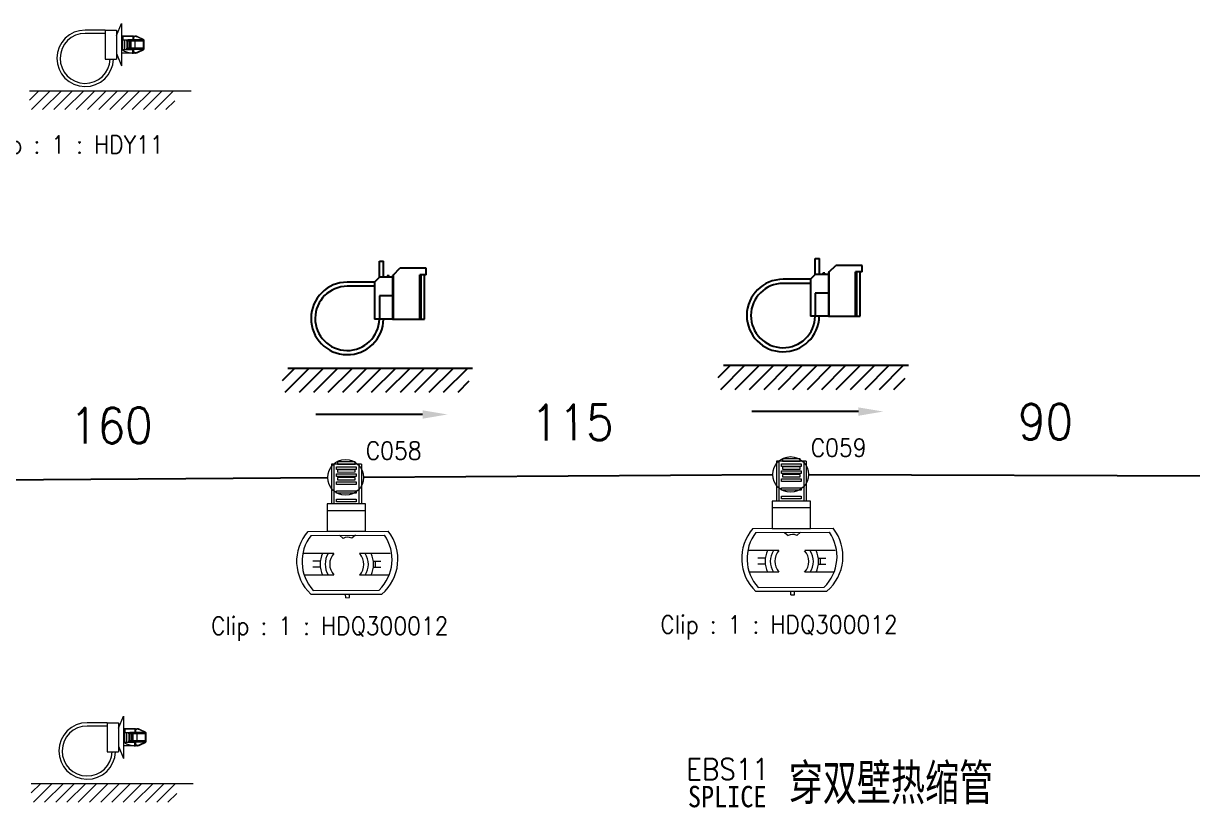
# Model space of a CAD drawing. Header units: inches. Extents: x 47316 to 59086, y 3141 to 11743.
# Drawn here: x 54484 to 54647.8, y 9974.6 to 10084.5 of the extents above; entities that cross this region are included whole.
import ezdxf

# ---------------------------------------------------------------- set-up
doc = ezdxf.new("R2010")
doc.units = ezdxf.units.IN
doc.header["$MEASUREMENT"] = 0
doc.styles.add('MtX_FangSong_GB2312', font='')
doc.styles.get("Standard").update_dxf_attribs({"font": ''})
doc.styles.get('MtX_FangSong_GB2312').set_extended_font_data('FangSong_GB2312')
doc.styles.get('Standard').set_extended_font_data('SimSun')
doc.linetypes.add('_VH_FELT_TAPE', pattern='A,0.4,-0.7,["FELT",Standard,S=0.3,R=0,X=-0.5,Y=-0.15],-0.7', length=1.8)

msp = doc.modelspace()

# ---------------------------------------------------------------- linework, layer by layer
at = {"color": 0, "linetype": 'ByBlock', "lineweight": 15, "ltscale": 0.132311}
for p, q in [((54497, 10082.8, 0), (54497.7, 10084.51, 0)), ((54497, 10080.28, 0), (54497.7, 10078.56, 0)), ((54497.28, 9985.74, 0), (54497.98, 9987.45, 0)), ((54497.28, 9983.22, 0), (54497.98, 9981.5, 0))]:
    msp.add_line(p, q, dxfattribs=at)
at = {"color": 0, "linetype": 'ByBlock', "lineweight": 15, "ltscale": 0.425}
for p, q in [((54497.7, 10084.51, 0), (54497.7, 10078.56, 0)), ((54497.98, 9987.45, 0), (54497.98, 9981.5, 0))]:
    msp.add_line(p, q, dxfattribs=at)
at = {"color": 0, "linetype": 'ByBlock', "lineweight": 15, "ltscale": 0.2}
for p, q in [((54495.42, 10083.57, 0), (54492.62, 10083.57, 0)), ((54495.42, 10083.11, 0), (54492.62, 10083.11, 0)), ((54495.7, 9986.51, 0), (54492.9, 9986.51, 0)), ((54495.7, 9986.05, 0), (54492.9, 9986.05, 0))]:
    msp.add_line(p, q, dxfattribs=at)
at = {"color": 0, "linetype": 'ByBlock', "lineweight": 15, "ltscale": 0.289999}
for p, q in [((54495.42, 10083.57, 0), (54495.42, 10079.51, 0)), ((54495.7, 9986.51, 0), (54495.7, 9982.45, 0))]:
    msp.add_line(p, q, dxfattribs=at)
at = {"color": 0, "linetype": 'ByBlock', "lineweight": 15, "ltscale": 0.1125}
for p, q in [((54495.42, 10083.57, 0), (54497, 10083.57, 0)), ((54495.42, 10079.51, 0), (54497, 10079.51, 0)), ((54495.7, 9986.51, 0), (54497.28, 9986.51, 0)), ((54495.7, 9982.45, 0), (54497.28, 9982.45, 0))]:
    msp.add_line(p, q, dxfattribs=at)
at = {"color": 0, "linetype": 'ByBlock', "lineweight": 15, "ltscale": 0.096026}
for p, q in [((54497, 10083.57, 0), (54497, 10082.22, 0)), ((54497, 10080.85, 0), (54497, 10079.51, 0)), ((54497.28, 9986.51, 0), (54497.28, 9985.16, 0)), ((54497.28, 9983.79, 0), (54497.28, 9982.45, 0))]:
    msp.add_line(p, q, dxfattribs=at)
at = {"color": 0, "linetype": 'ByBlock', "lineweight": 15, "ltscale": 0.008443}
for p, q in [((54497.82, 10082.73, 0), (54497.7, 10082.73, 0)), ((54497.82, 10082.66, 0), (54497.7, 10082.66, 0)), ((54498.09, 9985.67, 0), (54497.98, 9985.67, 0)), ((54498.09, 9985.6, 0), (54497.98, 9985.6, 0))]:
    msp.add_line(p, q, dxfattribs=at)
at = {"color": 0, "linetype": 'ByBlock', "lineweight": 15, "ltscale": 0.005}
for p, q in [((54497.82, 10082.66, 0), (54497.82, 10082.73, 0)), ((54499.4, 10082.66, 0), (54499.4, 10082.73, 0)), ((54499.57, 10082.66, 0), (54499.57, 10082.73, 0)), ((54499.98, 10082.57, 0), (54500.01, 10082.63, 0)), ((54500.78, 10082.19, 0), (54500.81, 10082.26, 0)), ((54500.78, 10082.19, 0), (54500.85, 10082.19, 0)), ((54500.78, 10080.88, 0), (54500.85, 10080.88, 0)), ((54500.78, 10080.88, 0), (54500.81, 10080.82, 0)), ((54499.4, 10080.42, 0), (54499.4, 10080.35, 0)), ((54499.57, 10080.42, 0), (54499.57, 10080.35, 0)), ((54499.98, 10080.51, 0), (54500.01, 10080.45, 0)), ((54498.09, 9985.6, 0), (54498.09, 9985.67, 0)), ((54499.68, 9985.6, 0), (54499.68, 9985.67, 0)), ((54499.84, 9985.6, 0), (54499.84, 9985.67, 0)), ((54500.26, 9985.5, 0), (54500.29, 9985.57, 0)), ((54501.06, 9985.13, 0), (54501.09, 9985.2, 0)), ((54501.06, 9985.13, 0), (54501.13, 9985.13, 0)), ((54499.67, 9983.36, 0), (54499.67, 9983.29, 0)), ((54499.84, 9983.36, 0), (54499.84, 9983.29, 0)), ((54500.26, 9983.45, 0), (54500.29, 9983.38, 0)), ((54501.06, 9983.82, 0), (54501.13, 9983.82, 0)), ((54501.06, 9983.82, 0), (54501.09, 9983.76, 0))]:
    msp.add_line(p, q, dxfattribs=at)
at = {"color": 0, "linetype": 'ByBlock', "lineweight": 15, "ltscale": 0.009488}
for p, q in [((54497.95, 10082.73, 0), (54497.82, 10082.73, 0)), ((54498.23, 9985.67, 0), (54498.09, 9985.67, 0))]:
    msp.add_line(p, q, dxfattribs=at)
at = {"color": 0, "linetype": 'ByBlock', "lineweight": 15, "ltscale": 0.032832}
for p, q in [((54497.82, 10082.2, 0), (54497.82, 10082.66, 0)), ((54498.09, 9985.14, 0), (54498.09, 9985.6, 0))]:
    msp.add_line(p, q, dxfattribs=at)
at = {"color": 0, "linetype": 'ByBlock', "lineweight": 15, "ltscale": 0.007906}
for p, q in [((54497.93, 10082.66, 0), (54497.82, 10082.66, 0)), ((54498.21, 9985.6, 0), (54498.09, 9985.6, 0))]:
    msp.add_line(p, q, dxfattribs=at)
at = {"color": 0, "linetype": 'ByBlock', "lineweight": 15, "ltscale": 0.097302}
for p, q in [((54499.29, 10082.66, 0), (54497.93, 10082.66, 0)), ((54499.31, 10082.73, 0), (54497.95, 10082.73, 0)), ((54499.57, 9985.6, 0), (54498.21, 9985.6, 0)), ((54499.59, 9985.67, 0), (54498.23, 9985.67, 0))]:
    msp.add_line(p, q, dxfattribs=at)
at = {"color": 0, "linetype": 'ByBlock', "lineweight": 15, "ltscale": 0.0325}
for p, q in [((54497.93, 10082.2, 0), (54497.93, 10082.66, 0)), ((54499.29, 10082.66, 0), (54499.29, 10082.2, 0)), ((54499.4, 10082.66, 0), (54499.4, 10082.2, 0)), ((54499.32, 10080.87, 0), (54499.32, 10080.42, 0)), ((54499.4, 10080.87, 0), (54499.4, 10080.42, 0)), ((54498.21, 9985.14, 0), (54498.21, 9985.6, 0)), ((54499.57, 9985.6, 0), (54499.57, 9985.14, 0)), ((54499.68, 9985.6, 0), (54499.68, 9985.14, 0)), ((54499.59, 9983.81, 0), (54499.59, 9983.36, 0)), ((54499.67, 9983.81, 0), (54499.67, 9983.36, 0))]:
    msp.add_line(p, q, dxfattribs=at)
at = {"color": 0, "linetype": 'ByBlock', "lineweight": 15, "ltscale": 0.007907}
for p, q in [((54499.4, 10082.66, 0), (54499.29, 10082.66, 0)), ((54499.68, 9985.6, 0), (54499.57, 9985.6, 0))]:
    msp.add_line(p, q, dxfattribs=at)
at = {"color": 0, "linetype": 'ByBlock', "lineweight": 15, "ltscale": 0.006325}
for p, q in [((54499.4, 10082.73, 0), (54499.31, 10082.73, 0)), ((54499.68, 9985.67, 0), (54499.59, 9985.67, 0))]:
    msp.add_line(p, q, dxfattribs=at)
at = {"color": 0, "linetype": 'ByBlock', "lineweight": 15, "ltscale": 0.011804}
for p, q in [((54499.4, 10082.73, 0), (54499.57, 10082.73, 0)), ((54499.4, 10082.66, 0), (54499.57, 10082.66, 0)), ((54499.68, 9985.67, 0), (54499.84, 9985.67, 0)), ((54499.68, 9985.6, 0), (54499.84, 9985.6, 0))]:
    msp.add_line(p, q, dxfattribs=at)
at = {"color": 0, "linetype": 'ByBlock', "lineweight": 15, "ltscale": 0.062941}
for p, q in [((54500.78, 10082.19, 0), (54499.98, 10082.57, 0)), ((54499.98, 10080.51, 0), (54500.78, 10080.88, 0)), ((54501.06, 9985.13, 0), (54500.26, 9985.5, 0)), ((54500.26, 9983.45, 0), (54501.06, 9983.82, 0))]:
    msp.add_line(p, q, dxfattribs=at)
at = {"color": 0, "linetype": 'ByBlock', "lineweight": 15, "ltscale": 0.062942}
for p, q in [((54500.81, 10082.26, 0), (54500.01, 10082.63, 0)), ((54500.01, 10080.45, 0), (54500.81, 10080.82, 0)), ((54501.09, 9985.2, 0), (54500.29, 9985.57, 0)), ((54500.29, 9983.38, 0), (54501.09, 9983.76, 0))]:
    msp.add_line(p, q, dxfattribs=at)
at = {"color": 0, "linetype": 'ByBlock', "lineweight": 15, "ltscale": 0.097948}
for p, q in [((54497, 10082.22, 0), (54497, 10080.85, 0)), ((54497.28, 9985.16, 0), (54497.28, 9983.79, 0))]:
    msp.add_line(p, q, dxfattribs=at)
at = {"color": 0, "linetype": 'ByBlock', "lineweight": 15, "ltscale": 0.0125}
for p, q in [((54497.87, 10081.57, 0), (54497.7, 10081.57, 0)), ((54497.87, 10081.54, 0), (54497.7, 10081.54, 0)), ((54498.47, 10082.03, 0), (54498.47, 10082.2, 0)), ((54498.47, 10080.87, 0), (54498.47, 10081.05, 0)), ((54498.6, 10082.03, 0), (54498.6, 10082.2, 0)), ((54498.6, 10080.87, 0), (54498.6, 10081.05, 0)), ((54498.15, 9984.51, 0), (54497.98, 9984.51, 0)), ((54498.15, 9984.48, 0), (54497.98, 9984.48, 0)), ((54498.75, 9984.97, 0), (54498.75, 9985.14, 0)), ((54498.88, 9984.97, 0), (54498.88, 9985.14, 0)), ((54498.75, 9983.81, 0), (54498.75, 9983.99, 0)), ((54498.88, 9983.81, 0), (54498.88, 9983.99, 0))]:
    msp.add_line(p, q, dxfattribs=at)
at = {"color": 0, "linetype": 'ByBlock', "lineweight": 15, "ltscale": 0.0025}
for p, q in [((54497.82, 10081.54, 0), (54497.82, 10081.57, 0)), ((54498.09, 9984.48, 0), (54498.09, 9984.51, 0))]:
    msp.add_line(p, q, dxfattribs=at)
at = {"color": 0, "linetype": 'ByBlock', "lineweight": 15, "ltscale": 0.02}
for p, q in [((54497.87, 10082.2, 0), (54498.15, 10082.2, 0)), ((54497.87, 10080.87, 0), (54498.15, 10080.87, 0)), ((54498.15, 9985.14, 0), (54498.43, 9985.14, 0)), ((54498.15, 9983.81, 0), (54498.43, 9983.81, 0))]:
    msp.add_line(p, q, dxfattribs=at)
at = {"color": 0, "linetype": 'ByBlock', "lineweight": 15, "ltscale": 0.095}
for p, q in [((54497.87, 10082.2, 0), (54497.87, 10080.87, 0)), ((54498.15, 10082.2, 0), (54498.15, 10080.87, 0)), ((54498.15, 9985.14, 0), (54498.15, 9983.81, 0)), ((54498.43, 9985.14, 0), (54498.43, 9983.81, 0))]:
    msp.add_line(p, q, dxfattribs=at)
at = {"color": 0, "linetype": 'ByBlock', "lineweight": 15, "ltscale": 0.004339}
for p, q in [((54497.87, 10080.87, 0), (54497.87, 10080.81, 0)), ((54498.15, 9983.81, 0), (54498.15, 9983.75, 0))]:
    msp.add_line(p, q, dxfattribs=at)
at = {"color": 0, "linetype": 'ByBlock', "lineweight": 15, "ltscale": 0.1}
for p, q in [((54497.87, 10080.87, 0), (54499.27, 10080.87, 0)), ((54498.15, 9983.81, 0), (54499.55, 9983.81, 0))]:
    msp.add_line(p, q, dxfattribs=at)
at = {"color": 0, "linetype": 'ByBlock', "lineweight": 15}
for p, q in [((54497.87, 10080.81, 0), (54498.14, 10080.64, 0)), ((54498.14, 10080.64, 0), (54498.43, 10080.52, 0)), ((54498.43, 10080.52, 0), (54498.73, 10080.43, 0)), ((54498.73, 10080.43, 0), (54498.96, 10080.38, 0)), ((54498.96, 10080.38, 0), (54499.2, 10080.36, 0)), ((54498.15, 9983.75, 0), (54498.42, 9983.58, 0)), ((54498.42, 9983.58, 0), (54498.71, 9983.46, 0)), ((54498.71, 9983.46, 0), (54499, 9983.37, 0)), ((54499, 9983.37, 0), (54499.24, 9983.32, 0)), ((54499.24, 9983.32, 0), (54499.48, 9983.3, 0))]:
    msp.add_line(p, q, dxfattribs=at)
at = {"color": 0, "linetype": 'ByBlock', "lineweight": 15, "ltscale": 0.022501}
for p, q in [((54498.15, 10082.2, 0), (54498.47, 10082.2, 0)), ((54498.15, 10080.87, 0), (54498.47, 10080.87, 0)), ((54498.43, 9985.14, 0), (54498.75, 9985.14, 0)), ((54498.43, 9983.81, 0), (54498.75, 9983.81, 0))]:
    msp.add_line(p, q, dxfattribs=at)
at = {"color": 0, "linetype": 'ByBlock', "lineweight": 15, "ltscale": 0.009364}
for p, q in [((54498.47, 10082.2, 0), (54498.6, 10082.2, 0)), ((54498.47, 10082.03, 0), (54498.6, 10082.03, 0)), ((54498.6, 10081.05, 0), (54498.47, 10081.05, 0)), ((54498.6, 10080.87, 0), (54498.47, 10080.87, 0)), ((54498.75, 9985.14, 0), (54498.88, 9985.14, 0)), ((54498.75, 9984.97, 0), (54498.88, 9984.97, 0)), ((54498.88, 9983.99, 0), (54498.75, 9983.99, 0)), ((54498.88, 9983.81, 0), (54498.75, 9983.81, 0))]:
    msp.add_line(p, q, dxfattribs=at)
at = {"color": 0, "linetype": 'ByBlock', "lineweight": 15, "ltscale": 0.07}
for p, q in [((54498.47, 10082.03, 0), (54498.47, 10081.05, 0)), ((54498.6, 10082.03, 0), (54498.6, 10081.05, 0)), ((54498.85, 10082.03, 0), (54498.85, 10081.05, 0)), ((54499.03, 10082.03, 0), (54499.03, 10081.05, 0)), ((54499.6, 10082.03, 0), (54499.6, 10081.05, 0)), ((54500.74, 10082.03, 0), (54500.74, 10081.05, 0)), ((54500.85, 10082.03, 0), (54500.85, 10081.05, 0)), ((54498.75, 9984.97, 0), (54498.75, 9983.99, 0)), ((54498.88, 9984.97, 0), (54498.88, 9983.99, 0)), ((54499.13, 9984.97, 0), (54499.13, 9983.99, 0)), ((54499.31, 9984.97, 0), (54499.31, 9983.99, 0)), ((54499.87, 9984.97, 0), (54499.87, 9983.99, 0)), ((54501.02, 9984.97, 0), (54501.02, 9983.99, 0)), ((54501.13, 9984.97, 0), (54501.13, 9983.99, 0))]:
    msp.add_line(p, q, dxfattribs=at)
at = {"color": 0, "linetype": 'ByBlock', "lineweight": 15, "ltscale": 0.009006}
for p, q in [((54498.73, 10082.2, 0), (54498.6, 10082.2, 0)), ((54498.73, 10080.87, 0), (54498.6, 10080.87, 0)), ((54499, 9985.14, 0), (54498.88, 9985.14, 0)), ((54499, 9983.81, 0), (54498.88, 9983.81, 0))]:
    msp.add_line(p, q, dxfattribs=at)
at = {"color": 0, "linetype": 'ByBlock', "lineweight": 15, "ltscale": 0.018011}
for p, q in [((54498.85, 10082.03, 0), (54498.6, 10082.03, 0)), ((54498.85, 10081.05, 0), (54498.6, 10081.05, 0)), ((54499.13, 9984.97, 0), (54498.88, 9984.97, 0)), ((54499.13, 9983.99, 0), (54498.88, 9983.99, 0))]:
    msp.add_line(p, q, dxfattribs=at)
at = {"color": 0, "linetype": 'ByBlock', "lineweight": 15, "ltscale": 0.012637}
for p, q in [((54498.9, 10082.2, 0), (54498.73, 10082.2, 0)), ((54498.73, 10080.87, 0), (54498.9, 10080.87, 0)), ((54499.03, 10082.03, 0), (54498.85, 10082.03, 0)), ((54498.85, 10081.05, 0), (54499.03, 10081.05, 0)), ((54499.18, 9985.14, 0), (54499, 9985.14, 0)), ((54499.31, 9984.97, 0), (54499.13, 9984.97, 0)), ((54499, 9983.81, 0), (54499.18, 9983.81, 0)), ((54499.13, 9983.99, 0), (54499.31, 9983.99, 0))]:
    msp.add_line(p, q, dxfattribs=at)
at = {"color": 0, "linetype": 'ByBlock', "lineweight": 15, "ltscale": 0.04455}
for p, q in [((54499.53, 10082.2, 0), (54498.9, 10082.2, 0)), ((54499.53, 10080.87, 0), (54498.9, 10080.87, 0)), ((54499.8, 9985.14, 0), (54499.18, 9985.14, 0)), ((54499.8, 9983.81, 0), (54499.18, 9983.81, 0))]:
    msp.add_line(p, q, dxfattribs=at)
at = {"color": 0, "linetype": 'ByBlock', "lineweight": 15, "ltscale": 0.0405}
for p, q in [((54499.6, 10082.03, 0), (54499.03, 10082.03, 0)), ((54499.6, 10081.05, 0), (54499.03, 10081.05, 0)), ((54499.87, 9984.97, 0), (54499.31, 9984.97, 0)), ((54499.87, 9983.99, 0), (54499.31, 9983.99, 0))]:
    msp.add_line(p, q, dxfattribs=at)
at = {"color": 0, "linetype": 'ByBlock', "lineweight": 15, "ltscale": 0.031953}
for p, q in [((54499.27, 10080.87, 0), (54499.27, 10080.42, 0)), ((54499.55, 9983.81, 0), (54499.55, 9983.36, 0))]:
    msp.add_line(p, q, dxfattribs=at)
at = {"color": 0, "linetype": 'ByBlock', "lineweight": 15, "ltscale": 0.003059}
for p, q in [((54499.32, 10080.87, 0), (54499.27, 10080.87, 0)), ((54499.59, 9983.81, 0), (54499.55, 9983.81, 0))]:
    msp.add_line(p, q, dxfattribs=at)
at = {"color": 0, "linetype": 'ByBlock', "lineweight": 15, "ltscale": 0.000233459}
for p, q in [((54499.32, 10080.87, 0), (54499.32, 10080.87, 0)), ((54499.6, 9983.81, 0), (54499.59, 9983.81, 0))]:
    msp.add_line(p, q, dxfattribs=at)
at = {"color": 0, "linetype": 'ByBlock', "lineweight": 15, "ltscale": 0.005363}
for p, q in [((54499.4, 10080.87, 0), (54499.32, 10080.87, 0)), ((54499.67, 9983.81, 0), (54499.6, 9983.81, 0))]:
    msp.add_line(p, q, dxfattribs=at)
at = {"color": 0, "linetype": 'ByBlock', "lineweight": 15, "ltscale": 0.081943}
for p, q in [((54500.67, 10082.2, 0), (54499.53, 10082.2, 0)), ((54500.67, 10080.87, 0), (54499.53, 10080.87, 0)), ((54500.74, 10082.03, 0), (54499.6, 10082.03, 0)), ((54500.74, 10081.05, 0), (54499.6, 10081.05, 0)), ((54500.95, 9985.14, 0), (54499.8, 9985.14, 0)), ((54501.02, 9984.97, 0), (54499.87, 9984.97, 0)), ((54500.95, 9983.81, 0), (54499.8, 9983.81, 0)), ((54501.02, 9983.99, 0), (54499.87, 9983.99, 0))]:
    msp.add_line(p, q, dxfattribs=at)
at = {"color": 0, "linetype": 'ByBlock', "lineweight": 15, "ltscale": 0.007544}
for p, q in [((54500.85, 10082.03, 0), (54500.74, 10082.03, 0)), ((54500.85, 10081.05, 0), (54500.74, 10081.05, 0)), ((54501.13, 9984.97, 0), (54501.02, 9984.97, 0)), ((54501.13, 9983.99, 0), (54501.02, 9983.99, 0))]:
    msp.add_line(p, q, dxfattribs=at)
at = {"color": 0, "linetype": 'ByBlock', "lineweight": 15, "ltscale": 0.001816}
for p, q in [((54500.78, 10082.19, 0), (54500.78, 10082.17, 0)), ((54500.78, 10080.91, 0), (54500.78, 10080.88, 0)), ((54501.06, 9985.13, 0), (54501.06, 9985.11, 0)), ((54501.06, 9983.85, 0), (54501.06, 9983.82, 0))]:
    msp.add_line(p, q, dxfattribs=at)
at = {"color": 0, "linetype": 'ByBlock', "lineweight": 15, "ltscale": 0.011816}
for p, q in [((54500.85, 10082.19, 0), (54500.85, 10082.03, 0)), ((54500.85, 10081.05, 0), (54500.85, 10080.88, 0)), ((54501.13, 9985.13, 0), (54501.13, 9984.97, 0)), ((54501.13, 9983.99, 0), (54501.13, 9983.82, 0))]:
    msp.add_line(p, q, dxfattribs=at)
at = {"color": 0, "linetype": 'ByBlock', "lineweight": 15, "ltscale": 0.107719}
for p, q in [((54499.21, 10080.35, 0), (54497.7, 10080.35, 0)), ((54499.48, 9983.29, 0), (54497.98, 9983.29, 0))]:
    msp.add_line(p, q, dxfattribs=at)
at = {"color": 0, "linetype": 'ByBlock', "lineweight": 15, "ltscale": 0.000715637}
for p, q in [((54499.2, 10080.36, 0), (54499.2, 10080.35, 0)), ((54499.48, 9983.3, 0), (54499.48, 9983.29, 0))]:
    msp.add_line(p, q, dxfattribs=at)
at = {"color": 0, "linetype": 'ByBlock', "lineweight": 15, "ltscale": 0.00896}
for p, q in [((54499.21, 10080.35, 0), (54499.33, 10080.35, 0)), ((54499.48, 9983.29, 0), (54499.61, 9983.29, 0))]:
    msp.add_line(p, q, dxfattribs=at)
at = {"color": 0, "linetype": 'ByBlock', "lineweight": 15, "ltscale": 9.0198e-05}
for p, q in [((54499.27, 10080.42, 0), (54499.28, 10080.42, 0)), ((54499.55, 9983.36, 0), (54499.55, 9983.36, 0))]:
    msp.add_line(p, q, dxfattribs=at)
at = {"color": 0, "linetype": 'ByBlock', "lineweight": 15, "ltscale": 0.000495148}
for p, q in [((54499.27, 10080.42, 0), (54499.27, 10080.42, 0)), ((54499.55, 9983.36, 0), (54499.55, 9983.36, 0))]:
    msp.add_line(p, q, dxfattribs=at)
at = {"color": 0, "linetype": 'ByBlock', "lineweight": 15, "ltscale": 0.002986}
for p, q in [((54499.28, 10080.42, 0), (54499.32, 10080.42, 0)), ((54499.55, 9983.36, 0), (54499.59, 9983.36, 0))]:
    msp.add_line(p, q, dxfattribs=at)
at = {"color": 0, "linetype": 'ByBlock', "lineweight": 15, "ltscale": 0.005597}
for p, q in [((54499.32, 10080.42, 0), (54499.4, 10080.42, 0)), ((54499.59, 9983.36, 0), (54499.67, 9983.36, 0))]:
    msp.add_line(p, q, dxfattribs=at)
at = {"color": 0, "linetype": 'ByBlock', "lineweight": 15, "ltscale": 0.004477}
for p, q in [((54499.33, 10080.35, 0), (54499.4, 10080.35, 0)), ((54499.61, 9983.29, 0), (54499.67, 9983.29, 0))]:
    msp.add_line(p, q, dxfattribs=at)
at = {"color": 0, "linetype": 'ByBlock', "lineweight": 15, "ltscale": 0.012206}
for p, q in [((54499.57, 10080.42, 0), (54499.4, 10080.42, 0)), ((54499.57, 10080.35, 0), (54499.4, 10080.35, 0)), ((54499.84, 9983.36, 0), (54499.67, 9983.36, 0)), ((54499.84, 9983.29, 0), (54499.67, 9983.29, 0))]:
    msp.add_line(p, q, dxfattribs=at)
at = {"color": 0, "lineweight": 15}
for p, q in [((54484.8, 10075.07), (54507.45, 10075.07, 0)), ((54484.8, 10073.73), (54486.14, 10075.07)), ((54485.08, 10072.44), (54487.71, 10075.07)), ((54486.65, 10072.44), (54489.28, 10075.07)), ((54488.22, 10072.44), (54490.85, 10075.07)), ((54489.79, 10072.44), (54492.42, 10075.07)), ((54491.36, 10072.44), (54493.99, 10075.07)), ((54492.94, 10072.44), (54495.56, 10075.07)), ((54494.51, 10072.44), (54497.14, 10075.07)), ((54496.08, 10072.44), (54498.71, 10075.07)), ((54497.65, 10072.44), (54500.28, 10075.07)), ((54499.22, 10072.44), (54501.85, 10075.07)), ((54500.79, 10072.44), (54503.42, 10075.07)), ((54502.37, 10072.44), (54504.99, 10075.07)), ((54503.94, 10072.44), (54505.16, 10073.66)), ((54485.07, 9978.01), (54507.73, 9978.01, 0)), ((54485.07, 9976.67), (54486.41, 9978.01)), ((54485.36, 9975.38), (54487.98, 9978.01)), ((54486.93, 9975.38), (54489.56, 9978.01)), ((54488.5, 9975.38), (54491.13, 9978.01)), ((54490.07, 9975.38), (54492.7, 9978.01)), ((54491.64, 9975.38), (54494.27, 9978.01)), ((54493.21, 9975.38), (54495.84, 9978.01)), ((54494.79, 9975.38), (54497.41, 9978.01)), ((54496.36, 9975.38), (54498.98, 9978.01)), ((54497.93, 9975.38), (54500.56, 9978.01)), ((54499.5, 9975.38), (54502.13, 9978.01)), ((54501.07, 9975.38), (54503.7, 9978.01)), ((54502.64, 9975.38), (54505.27, 9978.01)), ((54504.21, 9975.38), (54505.44, 9976.6))]:
    msp.add_line(p, q, dxfattribs=at)
at = {"color": 0, "linetype": 'ByBlock', "lineweight": -3, "ltscale": 0.125}
for p, q in [((54594.89, 10049.33), (54594.89, 10051.58)), ((54595.48, 10049.33), (54595.48, 10051.58)), ((54533.84, 10048.93), (54533.84, 10051.18)), ((54534.42, 10048.93), (54534.42, 10051.18))]:
    msp.add_line(p, q, dxfattribs=at)
at = {"color": 0, "linetype": 'ByBlock', "lineweight": -3, "ltscale": 0.0325}
for p, q in [((54594.89, 10051.58), (54595.48, 10051.58)), ((54533.84, 10051.18), (54534.42, 10051.18))]:
    msp.add_line(p, q, dxfattribs=at)
at = {"color": 0, "linetype": 'ByBlock', "lineweight": -3, "ltscale": 0.070711}
for p, q in [((54535.82, 10049.29), (54536.72, 10050.19)), ((54596.87, 10049.69), (54597.77, 10050.59))]:
    msp.add_line(p, q, dxfattribs=at)
at = {"color": 0, "linetype": 'ByBlock', "lineweight": -3, "ltscale": 0.205}
for p, q in [((54540.41, 10050.19), (54536.72, 10050.19)), ((54601.46, 10050.59), (54597.77, 10050.59)), ((54596.87, 10043.48), (54600.56, 10043.48)), ((54535.82, 10043.08), (54539.51, 10043.08))]:
    msp.add_line(p, q, dxfattribs=at)
at = {"color": 0, "linetype": 'ByBlock', "lineweight": -3, "ltscale": 0.05}
for p, q in [((54540.41, 10049.29), (54540.41, 10050.19)), ((54601.46, 10049.69), (54600.56, 10049.69)), ((54601.46, 10049.69), (54601.46, 10050.59)), ((54540.41, 10049.29), (54539.51, 10049.29))]:
    msp.add_line(p, q, dxfattribs=at)
at = {"color": 0, "linetype": 'ByBlock', "lineweight": -3, "ltscale": 0.010032}
for p, q in [((54596.87, 10049.69), (54596.75, 10049.57)), ((54535.82, 10049.29), (54535.69, 10049.16))]:
    msp.add_line(p, q, dxfattribs=at)
at = {"color": 0, "linetype": 'ByBlock', "lineweight": -3, "ltscale": 0.345}
for p, q in [((54596.87, 10043.48), (54596.87, 10049.69)), ((54600.56, 10043.48), (54600.56, 10049.69)), ((54600.69, 10049.69), (54600.69, 10043.48)), ((54601.19, 10043.48), (54601.19, 10049.69)), ((54535.82, 10043.08), (54535.82, 10049.29)), ((54539.51, 10043.08), (54539.51, 10049.29)), ((54539.63, 10049.29), (54539.63, 10043.08)), ((54540.14, 10043.08), (54540.14, 10049.29))]:
    msp.add_line(p, q, dxfattribs=at)
at = {"color": 0, "linetype": 'ByBlock', "lineweight": -3, "ltscale": 0.2125}
for p, q in [((54533.16, 10048.25), (54529.34, 10048.25)), ((54594.22, 10048.66), (54590.39, 10048.66)), ((54594.22, 10048.07), (54590.39, 10048.07)), ((54533.16, 10047.67), (54529.34, 10047.67))]:
    msp.add_line(p, q, dxfattribs=at)
at = {"color": 0, "linetype": 'ByBlock', "lineweight": -3, "ltscale": 0.053033}
for p, q in [((54533.16, 10048.25), (54533.84, 10048.93)), ((54594.22, 10048.66), (54594.89, 10049.33))]:
    msp.add_line(p, q, dxfattribs=at)
at = {"color": 0, "linetype": 'ByBlock', "lineweight": -3, "ltscale": 0.2875}
for p, q in [((54533.16, 10048.25), (54533.16, 10043.08)), ((54594.22, 10048.66), (54594.22, 10043.48))]:
    msp.add_line(p, q, dxfattribs=at)
at = {"color": 0, "linetype": 'ByBlock', "lineweight": -3, "ltscale": 0.102907}
for p, q in [((54535.69, 10048.93), (54533.84, 10048.93)), ((54596.75, 10049.33), (54594.89, 10049.33)), ((54596.75, 10046.72), (54594.89, 10046.72)), ((54535.69, 10046.32), (54533.84, 10046.32)), ((54596.75, 10043.48), (54594.89, 10043.48)), ((54535.69, 10043.08), (54533.84, 10043.08))]:
    msp.add_line(p, q, dxfattribs=at)
at = {"color": 0, "linetype": 'ByBlock', "lineweight": -3, "ltscale": 0.016051}
for p, q in [((54535.21, 10049.12), (54534.92, 10049.12)), ((54596.26, 10049.53), (54595.97, 10049.53))]:
    msp.add_line(p, q, dxfattribs=at)
at = {"color": 0, "linetype": 'ByBlock', "lineweight": -3, "ltscale": 0.010773}
for p, q in [((54534.92, 10049.12), (54534.92, 10048.93)), ((54535.21, 10048.93), (54535.21, 10049.12)), ((54595.97, 10049.53), (54595.97, 10049.33)), ((54596.26, 10049.33), (54596.26, 10049.53))]:
    msp.add_line(p, q, dxfattribs=at)
at = {"color": 0, "linetype": 'ByBlock', "lineweight": -3, "ltscale": 0.012906}
for p, q in [((54535.69, 10049.16), (54535.69, 10048.93)), ((54596.75, 10049.57), (54596.75, 10049.33))]:
    msp.add_line(p, q, dxfattribs=at)
at = {"color": 0, "linetype": 'ByBlock', "lineweight": -3, "ltscale": 0.325}
for p, q in [((54535.69, 10048.93), (54535.69, 10043.08)), ((54596.75, 10049.33), (54596.75, 10043.48))]:
    msp.add_line(p, q, dxfattribs=at)
at = {"color": 0, "linetype": 'ByBlock', "lineweight": -3, "ltscale": 0.18}
for p, q in [((54594.89, 10046.72), (54594.89, 10043.48)), ((54533.84, 10046.32), (54533.84, 10043.08))]:
    msp.add_line(p, q, dxfattribs=at)
at = {"color": 0, "linetype": 'ByBlock', "lineweight": -3, "ltscale": 0.0375}
for p, q in [((54594.89, 10043.48), (54594.22, 10043.48)), ((54533.84, 10043.08), (54533.16, 10043.08))]:
    msp.add_line(p, q, dxfattribs=at)
at = {"color": 0, "linetype": 'ByBlock', "lineweight": -3, "ltscale": 0.007093}
for p, q in [((54596.75, 10043.48), (54596.87, 10043.48)), ((54600.56, 10043.48), (54600.69, 10043.48)), ((54535.69, 10043.08), (54535.82, 10043.08)), ((54539.51, 10043.08), (54539.63, 10043.08))]:
    msp.add_line(p, q, dxfattribs=at)
at = {"color": 0, "linetype": 'ByBlock', "lineweight": -3, "ltscale": 0.027907}
for p, q in [((54600.69, 10043.48), (54601.19, 10043.48)), ((54539.63, 10043.08), (54540.14, 10043.08))]:
    msp.add_line(p, q, dxfattribs=at)
at = {"color": 0, "lineweight": -3}
for p, q in [((54581.31, 10034.89, 0), (54583.03, 10036.61, 0)), ((54581.67, 10033.23, 0), (54585.05, 10036.61, 0)), ((54582.07, 10036.6, 0), (54607.96, 10036.6, 0)), ((54583.69, 10033.23, 0), (54587.07, 10036.61, 0)), ((54585.71, 10033.23, 0), (54589.09, 10036.61, 0)), ((54587.73, 10033.23, 0), (54591.11, 10036.61, 0)), ((54589.75, 10033.23, 0), (54593.13, 10036.61, 0)), ((54591.78, 10033.23, 0), (54595.15, 10036.61, 0)), ((54593.8, 10033.23, 0), (54597.18, 10036.61, 0)), ((54595.82, 10033.23, 0), (54599.2, 10036.61, 0)), ((54597.84, 10033.23, 0), (54601.22, 10036.61, 0)), ((54599.86, 10033.23, 0), (54603.24, 10036.61, 0)), ((54601.88, 10033.23, 0), (54605.26, 10036.61, 0)), ((54603.9, 10033.23, 0), (54607.28, 10036.61, 0)), ((54520.25, 10034.48, 0), (54521.98, 10036.2, 0)), ((54520.62, 10032.83, 0), (54524, 10036.2, 0)), ((54521.01, 10036.19, 0), (54546.9, 10036.19, 0)), ((54522.64, 10032.83, 0), (54526.02, 10036.2, 0)), ((54524.66, 10032.83, 0), (54528.04, 10036.2, 0)), ((54526.68, 10032.83, 0), (54530.06, 10036.2, 0)), ((54528.7, 10032.83, 0), (54532.08, 10036.2, 0)), ((54530.72, 10032.83, 0), (54534.1, 10036.2, 0)), ((54532.74, 10032.83, 0), (54536.12, 10036.2, 0)), ((54534.76, 10032.83, 0), (54538.14, 10036.2, 0)), ((54536.78, 10032.83, 0), (54540.16, 10036.2, 0)), ((54538.8, 10032.83, 0), (54542.18, 10036.2, 0)), ((54540.82, 10032.83, 0), (54544.2, 10036.2, 0)), ((54542.84, 10032.83, 0), (54546.22, 10036.2, 0)), ((54544.86, 10032.83, 0), (54546.43, 10034.4, 0)), ((54605.92, 10033.23, 0), (54607.49, 10034.8, 0))]:
    msp.add_line(p, q, dxfattribs=at)
for p, q in [((54600.95, 10030.12), (54586, 10030.12)), ((54539.89, 10029.71), (54524.94, 10029.71))]:
    msp.add_line(p, q)
at = {"color": 0, "lineweight": 0}
for p, q in [((54531.31, 10022.76), (54527.11, 10022.76)), ((54527.11, 10022.76), (54527.11, 10017.17)), ((54527.47, 10022.76), (54527.47, 10017.17)), ((54530.96, 10022.76), (54530.96, 10017.17)), ((54531.31, 10022.76), (54531.31, 10017.17)), ((54593.65, 10023.17), (54589.46, 10023.17)), ((54589.46, 10023.17), (54589.46, 10017.58)), ((54589.81, 10023.17), (54589.81, 10017.58)), ((54593.3, 10023.17), (54593.3, 10017.58)), ((54593.65, 10023.17), (54593.65, 10017.58)), ((54531.31, 10017.17), (54527.11, 10017.17)), ((54593.65, 10017.58), (54589.46, 10017.58)), ((54526.53, 10016.25), (54531.89, 10016.26)), ((54588.88, 10016.66), (54594.23, 10016.67)), ((54586.18, 10013.74), (54597.42, 10013.76)), ((54523.84, 10013.33), (54535.07, 10013.35)), ((54524.25, 10012.77), (54534.54, 10012.81)), ((54528.26, 10012.79), (54528.78, 10012.32)), ((54530.5, 10012.8), (54529.96, 10012.36)), ((54586.6, 10013.18), (54596.88, 10013.22)), ((54590.6, 10013.19), (54591.13, 10012.73)), ((54592.85, 10013.2), (54592.3, 10012.77)), ((54589.82, 10010.65), (54585.53, 10010.65)), ((54597.7, 10010.63), (54593.42, 10010.63)), ((54527.47, 10010.25), (54523.18, 10010.25)), ((54525.56, 10009.15), (54524.5, 10009.15)), ((54535.36, 10010.22), (54531.07, 10010.22)), ((54534.05, 10009.13), (54532.99, 10009.13)), ((54587.9, 10009.56), (54586.84, 10009.56)), ((54587.9, 10008.72), (54586.84, 10008.72)), ((54596.39, 10009.53), (54595.33, 10009.53)), ((54596.39, 10008.69), (54595.33, 10008.69)), ((54527.47, 10007.21), (54523.41, 10007.21)), ((54525.56, 10008.31), (54524.5, 10008.31)), ((54535.13, 10007.19), (54531.07, 10007.19)), ((54534.05, 10008.28), (54532.99, 10008.28)), ((54589.82, 10007.62), (54585.76, 10007.62)), ((54597.48, 10007.6), (54593.42, 10007.6)), ((54586.91, 10005.47), (54596.16, 10005.51)), ((54524.24, 10004.52), (54534.17, 10004.54)), ((54524.57, 10005.06), (54533.82, 10005.1)), ((54529.12, 10004.03), (54529.11, 10004.52)), ((54529.12, 10004.03), (54529.67, 10004.04)), ((54529.67, 10004.04), (54529.67, 10004.53)), ((54586.58, 10004.93), (54596.52, 10004.95)), ((54591.46, 10004.44), (54591.46, 10004.93)), ((54591.46, 10004.44), (54592.01, 10004.45)), ((54592.01, 10004.45), (54592.01, 10004.94))]:
    msp.add_line(p, q, dxfattribs=at)
at = {"color": 0, "linetype": '_VH_FELT_TAPE', "lineweight": -3, "ltscale": 5}
for p, q in [((54464.78, 10020.44), (54526.6, 10020.87)), ((54531.6, 10020.91), (54588.95, 10021.28)), ((54593.95, 10021.29), (54659.91, 10021.08))]:
    msp.add_line(p, q, dxfattribs=at)
at = {"color": 0, "lineweight": 0}
for points in [[(54592.8, 10023.49), (54590.31, 10023.49), (54590.31, 10023.16), (54592.8, 10023.17)], [(54527.83, 10022.38), (54530.59, 10022.38), (54530.59, 10022.02), (54527.83, 10022.02)], [(54530.45, 10023.09), (54527.97, 10023.08), (54527.97, 10022.76), (54530.45, 10022.76)], [(54530.46, 10021.97), (54527.97, 10021.96), (54527.97, 10021.64), (54530.46, 10021.65)], [(54590.17, 10022.79), (54592.94, 10022.79), (54592.94, 10022.43), (54590.17, 10022.43)], [(54590.17, 10021.79), (54592.94, 10021.79), (54592.94, 10021.44), (54590.17, 10021.44)], [(54592.8, 10022.37), (54590.31, 10022.37), (54590.31, 10022.05), (54592.8, 10022.05)], [(54527.83, 10021.39), (54530.59, 10021.39), (54530.59, 10021.03), (54527.83, 10021.03)], [(54527.83, 10020.27), (54530.59, 10020.27), (54530.59, 10019.91), (54527.83, 10019.91)], [(54530.46, 10020.89), (54527.97, 10020.89), (54527.97, 10020.57), (54530.46, 10020.57)], [(54590.17, 10020.67), (54592.94, 10020.67), (54592.94, 10020.32), (54590.17, 10020.32)], [(54592.8, 10021.3), (54590.32, 10021.29), (54590.32, 10020.97), (54592.8, 10020.98)], [(54527.83, 10019.02), (54530.59, 10019.02), (54530.59, 10018.67), (54527.83, 10018.67)], [(54590.17, 10019.43), (54592.94, 10019.43), (54592.94, 10019.08), (54590.17, 10019.08)], [(54526.54, 10013.34), (54531.89, 10013.35), (54531.89, 10017.17), (54526.53, 10017.17)], [(54527.83, 10017.83), (54530.59, 10017.83), (54530.59, 10017.48), (54527.83, 10017.48)], [(54588.88, 10013.75), (54594.24, 10013.75), (54594.23, 10017.58), (54588.88, 10017.57)], [(54590.17, 10018.24), (54592.94, 10018.24), (54592.94, 10017.88), (54590.17, 10017.88)]]:
    msp.add_lwpolyline(points, close=True, dxfattribs=at)
at = {"color": 0, "linetype": 'Continuous', "lineweight": 15}
for centre in [(54591.45, 10021.3), (54591.45, 10021.3), (54529.1, 10020.89)]:
    msp.add_circle(centre, 2.5, dxfattribs=at)
at = {"color": 0, "linetype": 'ByBlock', "lineweight": 15}
for centre, radius, start, end in [((54492.62, 10079.61, 0), 3.96, 90, 358.4787), ((54492.62, 10079.61, 0), 3.5, 90, 358.2809), ((54499.57, 10081.68, 0), 1.05, 64.9831, 90), ((54499.57, 10081.68, 0), 0.98, 64.9831, 90), ((54497.87, 10081.85, 0), 0.35, 90, 120), ((54500.67, 10082.03, 0), 0.175, 0, 90), ((54500.67, 10081.05, 0), 0.175, 270, 0), ((54500.78, 10082.19, 0), 0.07, 0, 64.9831), ((54500.78, 10080.88, 0), 0.07, 295.0169, 0), ((54499.2, 10080.42, 0), 0.0699, 269.9427, 359.9426), ((54499.21, 10080.42, 0), 0.0652, 265.9237, 1.6006), ((54499.21, 10080.35, 0), 0.00303, 225.6094, 288.8376), ((54499.57, 10081.4, 0), 0.98, 270, 295.0169), ((54499.57, 10081.4, 0), 1.05, 270, 295.0169), ((54492.9, 9982.55, 0), 3.96, 90, 358.4787), ((54492.9, 9982.55, 0), 3.5, 90, 358.2809), ((54498.15, 9984.79, 0), 0.35, 90, 120), ((54499.84, 9984.62, 0), 1.05, 64.9831, 90), ((54499.84, 9984.62, 0), 0.98, 64.9831, 90), ((54500.95, 9984.97, 0), 0.175, 0, 90), ((54501.06, 9985.13, 0), 0.07, 0, 64.9831), ((54499.48, 9983.36, 0), 0.0699, 269.9427, 359.9426), ((54499.49, 9983.36, 0), 0.0652, 265.9237, 1.6006), ((54499.48, 9983.29, 0), 0.00303, 225.6094, 288.8376), ((54499.84, 9984.34, 0), 0.98, 270, 295.0169), ((54499.84, 9984.34, 0), 1.05, 270, 295.0169), ((54500.95, 9983.99, 0), 0.175, 270, 0), ((54501.06, 9983.82, 0), 0.07, 295.0169, 0)]:
    msp.add_arc(centre, radius, start, end, dxfattribs=at)
at = {"color": 0, "linetype": 'ByBlock', "lineweight": -3}
for centre, radius, end in [((54529.34, 10043.17), 5.08, 358.9859), ((54590.39, 10043.57), 5.08, 358.9859), ((54590.39, 10043.57), 4.5, 358.854), ((54529.34, 10043.17), 4.5, 358.854)]:
    msp.add_arc(centre, radius, 90, end, dxfattribs=at)
at = {"color": 0, "lineweight": 0}
for centre, radius, start, end in [((54590.93, 10009.54), 6.34, 138.5235, 226.6952), ((54592.39, 10009.82), 6.39, 310.2957, 38.0489), ((54528.58, 10009.13), 6.34, 138.5235, 226.6952), ((54528.96, 10009.1), 5.96, 142.0588, 222.6246), ((54529.4, 10011.31), 1.19, 62.1567, 121.5925), ((54529.6, 10009.39), 6.01, 314.5682, 34.7807), ((54530.04, 10009.41), 6.39, 310.2957, 38.0489), ((54591.3, 10009.51), 5.96, 142.0588, 222.6246), ((54591.75, 10011.72), 1.19, 62.1567, 121.5925), ((54591.94, 10009.79), 6.01, 314.5682, 34.7807), ((54591.46, 10009.14), 3.58, 154.9424, 205.0576), ((54591.46, 10009.14), 2.86, 148.0343, 211.9657), ((54591.46, 10009.14), 2.23, 137.2153, 222.7847), ((54591.78, 10009.11), 2.23, 317.2153, 42.7847), ((54591.78, 10009.11), 2.86, 328.0343, 31.9657), ((54591.78, 10009.11), 3.58, 334.9424, 25.0576), ((54529.11, 10008.73), 3.58, 154.9424, 205.0576), ((54529.11, 10008.73), 2.86, 148.0343, 211.9657), ((54529.11, 10008.73), 2.23, 137.2153, 222.7847), ((54529.44, 10008.7), 2.23, 317.2153, 42.7847), ((54529.44, 10008.7), 2.86, 328.0343, 31.9657), ((54529.44, 10008.7), 3.58, 334.9424, 25.0576), ((54529.44, 10008.7), 3.86, 354.7841, 5.2159), ((54591.78, 10009.11), 3.86, 354.7841, 5.2159)]:
    msp.add_arc(centre, radius, start, end, dxfattribs=at)
at = {"color": 0, "linetype": 'ByBlock', "lineweight": 15, "extrusion": (0, 0, -1)}
for centre, major_axis, ratio, start_param, end_param in [((54497.95, 10082.66, 0), (0, -0.07), 0.316228, 1.570796, 3.141593), ((54499.31, 10082.66, 0), (0, -0.07), 0.316228, 1.570796, 3.141593), ((54498.73, 10082.03, 0), (0, -0.175), 0.720438, 3.141593, 4.712389), ((54498.73, 10081.05, 0), (0, -0.175), 0.720438, 4.712389, 6.283185), ((54498.9, 10082.03, 0), (0, -0.175), 0.720438, 3.141593, 4.712389), ((54498.9, 10081.05, 0), (0, -0.175), 0.720438, 4.712389, 6.283185), ((54499.53, 10082.03, 0), (0, -0.175), 0.396439, 3.141593, 4.712389), ((54499.53, 10081.05, 0), (0, -0.175), 0.396439, 4.712389, 6.283185), ((54500.67, 10082.03, 0), (0, -0.175), 0.396439, 3.141593, 4.712389), ((54500.67, 10081.05, 0), (0, -0.175), 0.396439, 4.712389, 6.283185), ((54499.21, 10080.42, 0), (0, 0.07), 0.97071, 1.570796, 3.141593), ((54499.33, 10080.42, 0), (0, 0.07), 0.22389, 3.141593, 4.712389), ((54498.23, 9985.6, 0), (0, -0.07), 0.316228, 1.570796, 3.141593), ((54499, 9984.97, 0), (0, -0.175), 0.720438, 3.141593, 4.712389), ((54499.18, 9984.97, 0), (0, -0.175), 0.720438, 3.141593, 4.712389), ((54499.59, 9985.6, 0), (0, -0.07), 0.316228, 1.570796, 3.141593), ((54499.8, 9984.97, 0), (0, -0.175), 0.396439, 3.141593, 4.712389), ((54500.95, 9984.97, 0), (0, -0.175), 0.396439, 3.141593, 4.712389), ((54499, 9983.99, 0), (0, -0.175), 0.720438, 4.712389, 6.283185), ((54499.18, 9983.99, 0), (0, -0.175), 0.720438, 4.712389, 6.283185), ((54499.48, 9983.36, 0), (0, 0.07), 0.97071, 1.570796, 3.141593), ((54499.61, 9983.36, 0), (0, 0.07), 0.22389, 3.141593, 4.712389), ((54499.8, 9983.99, 0), (0, -0.175), 0.396439, 4.712389, 6.283185), ((54500.95, 9983.99, 0), (0, -0.175), 0.396439, 4.712389, 6.283185)]:
    msp.add_ellipse(centre, major_axis=major_axis, ratio=ratio, start_param=start_param, end_param=end_param, dxfattribs=at)
for points in [[(54539.89, 10030.29), (54543.39, 10029.71), (54539.89, 10029.12)], [(54600.95, 10030.7), (54604.45, 10030.12), (54600.95, 10029.53)]]:
    msp.add_solid(points)

# ---------------------------------------------------------------- texts
at = {"lineweight": 15, "style": 'MtX_FangSong_GB2312', "width": 0.7}
msp.add_text('穿双壁热缩管', height=5, dxfattribs=at).set_placement((54591.19, 9975.65))
at = {"color": 42, "linetype": 'Continuous', "lineweight": 15, "char_height": 2.5, "attachment_point": 1}
for s, insert, width in [('\\Fromans.shx;\\W0.9000000000;\\T1.0000000000;\\o\\lClip : 1 : HDY11', (54478.44, 10068.78), 30.1071), ('\\Fromans.shx;\\W0.9000000000;\\T1.0000000000;\\o\\lClip : 1 : HDQ300012', (54510.24, 10001.34), 39.1071), ('\\Fromans.shx;\\W0.9000000000;\\T1.0000000000;\\o\\lClip : 1 : HDQ300012', (54573.19, 10001.53), 39.1071)]:
    msp.add_mtext(s, dxfattribs=dict(at, insert=insert, width=width))
at = {"color": 7, "linetype": '_VH_FELT_TAPE', "lineweight": 18, "ltscale": 5, "char_height": 5, "attachment_point": 1}
for s, insert, width, rotation in [('\\Fromans.shx;\\W0.9000000000;\\T1.0000000000;\\o\\l160', (54490.48, 10030.62), 12.8571, 0.3974), ('\\Fromans.shx;\\W0.9000000000;\\T1.0000000000;\\o\\l115', (54555.07, 10031.06), 12.8571, 0.3755), ('\\Fromans.shx;\\W0.9000000000;\\T1.0000000000;\\o\\l90', (54623.32, 10031.2), 8.5714, 359.8165)]:
    msp.add_mtext(s, dxfattribs=dict(at, insert=insert, width=width, rotation=rotation))
at = {"color": 21, "linetype": 'Continuous', "lineweight": 15, "char_height": 2.5, "width": 8.6786, "attachment_point": 1}
for s, insert in [('\\Fromans.shx;\\W0.9000000000;\\T1.0000000000;\\o\\lC058', (54531.93, 10025.89)), ('\\Fromans.shx;\\W0.9000000000;\\T1.0000000000;\\o\\lC059', (54594.27, 10026.3))]:
    msp.add_mtext(s, dxfattribs=dict(at, insert=insert))
at = {"color": 6, "linetype": 'Continuous', "lineweight": 20, "char_height": 3, "attachment_point": 1}
for s, insert, width in [('\\Fromans.shx;\\W0.9000000000;\\T1.0000000000;\\o\\lEBS11', (54576.83, 9981.49), 12.8571), ('\\f黑体|b0|i0|c1|p0;\\W0.9000000000;\\T1.0000000000;\\o\\lSPLICE', (54577.06, 9977.67), 11.6494)]:
    msp.add_mtext(s, dxfattribs=dict(at, insert=insert, width=width))

doc.saveas('drawing.dxf')
